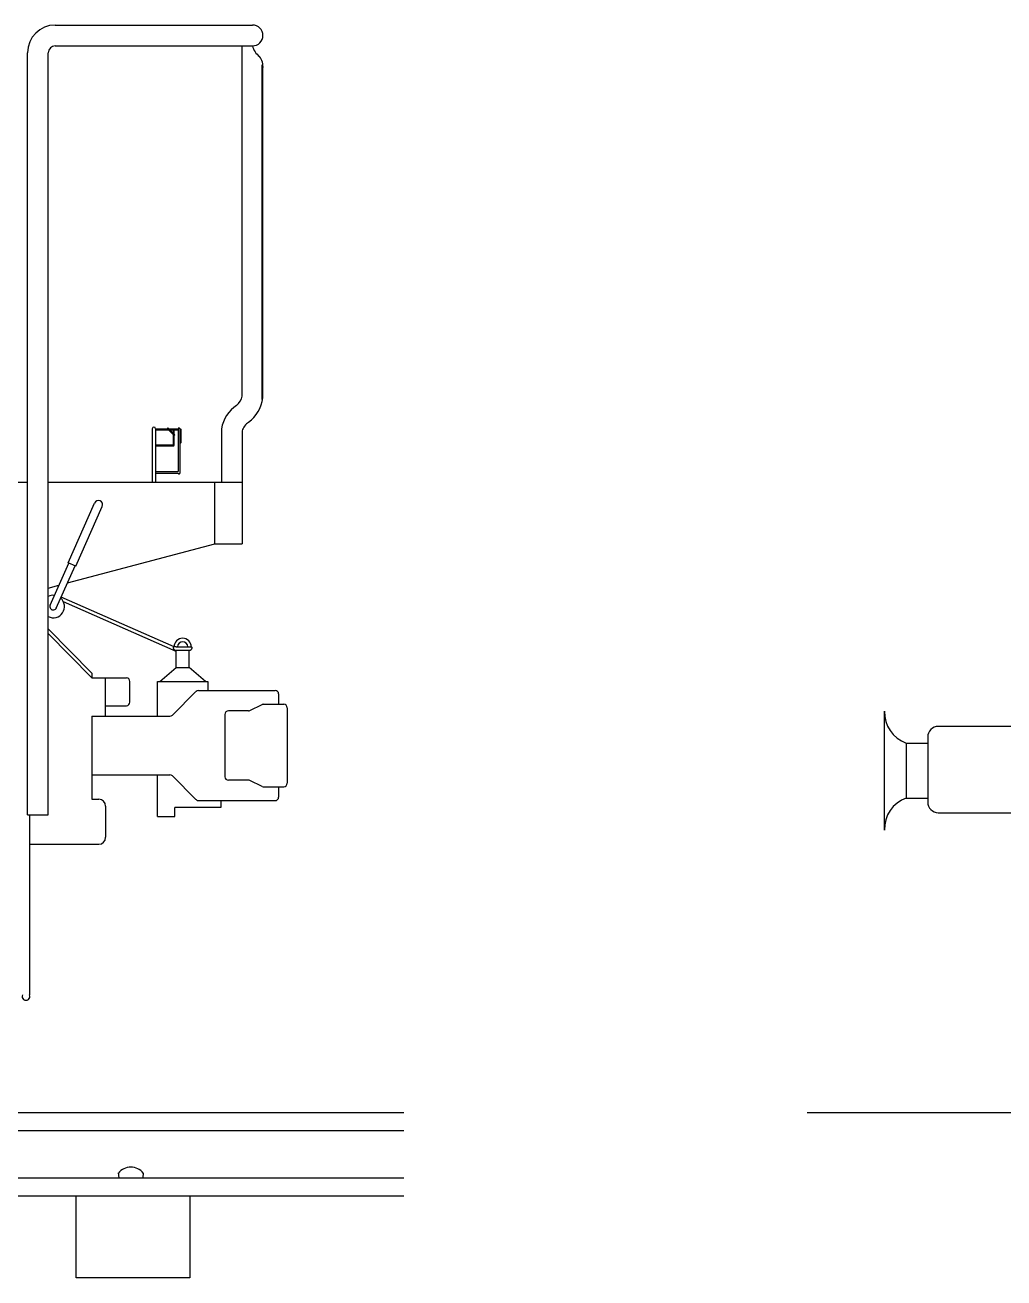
# Model space of a CAD drawing. Extents: x 232357 to 307872, y -9829 to 33775.
# Drawn here: x 294139 to 297085, y 5467 to 9236 of the extents above; entities that cross this region are included whole.
import ezdxf

# ---------------------------------------------------------------- set-up
doc = ezdxf.new("R2010")
doc.units = 0
doc.header["$LTSCALE"] = 750
doc.header["$MEASUREMENT"] = 0
doc.layers.get('0').update_dxf_attribs({"linetype": 'CONTINUOUS'})

msp = doc.modelspace()

# ---------------------------------------------------------------- linework, layer by layer
at = {"color": 0, "lineweight": -2}
for p, q in [((294229.4, 9235.6), (294823.2, 9235.6)), ((294229.4, 9173.1), (294823.2, 9173.1)), ((294791.9, 8119.3), (294791.9, 9173.1)), ((294146.1, 6860.6), (294146.1, 9152.3)), ((294208.6, 6860.6), (294208.6, 9152.3)), ((294852.4, 8109), (294852.4, 9116.1)), ((294854.4, 8114.3), (294854.4, 9116.1)), ((294521.1, 8021.4), (294521.1, 7860.6)), ((294531.5, 8021.4), (294531.5, 7860.6)), ((294531.5, 8021.4), (294567.6, 8021.4)), ((294531.5, 8018.7), (294570.2, 8018.7)), ((294586.8, 8002.3), (294567.6, 8021.3)), ((294588.6, 8004.1), (294569.5, 8023.2)), ((294571.3, 8021.4), (294599.2, 8021.4)), ((294573.9, 8018.7), (294582.9, 8018.7)), ((294584.2, 8017.4), (294584.2, 8008.5)), ((294584.2, 8004.9), (294584.2, 7973.6)), ((294586.8, 8017.4), (294586.8, 8006)), ((294586.8, 8002.3), (294586.8, 7970.9)), ((294588.1, 8018.7), (294599.2, 8018.7)), ((294599.2, 8021.4), (294599.2, 7893.1)), ((294604.4, 8021.4), (294604.4, 7887.9)), ((294604.4, 8021.4), (294606, 8021.4)), ((294607.1, 8020.1), (294607.1, 7979.5)), ((294729.4, 8021.4), (294729.4, 7860.6)), ((294791.9, 8014.8), (294791.9, 7860.6)), ((294582.9, 7972.2), (294531.5, 7972.2)), ((294585.5, 7969.6), (294531.5, 7969.6)), ((294604.4, 7978.2), (294606, 7978.2)), ((294531.5, 7893.1), (294599.2, 7893.1)), ((294531.5, 7887.9), (294599.2, 7887.9)), ((293375.3, 7860.6), (294146.1, 7860.6)), ((294208.6, 7860.6), (294791.9, 7860.6)), ((294709.2, 7675.2), (294709.2, 7860.6)), ((294709.2, 7860.6), (294791.9, 7860.6)), ((294791.9, 7860.6), (294791.9, 7675.2)), ((294267.8, 7618.3), (294347.6, 7797.8)), ((294291.3, 7607.9), (294371, 7787.4)), ((294266, 7557.6), (294709.2, 7675.2)), ((294709.2, 7675.2), (294791.9, 7675.2)), ((294213.9, 7490.6), (294270.2, 7617.3)), ((294291.3, 7607.9), (294267.8, 7618.3)), ((294232.5, 7482.2), (294288.9, 7608.9)), ((294208.6, 7542.3), (294240.7, 7550.8)), ((294587.2, 7365.6), (294247.2, 7515.3)), ((294593.7, 7351.4), (294253.9, 7501)), ((294339.2, 7286.8), (294208.6, 7420.2)), ((294339.2, 7271.9), (294208.6, 7405.3)), ((294593.7, 7365.6), (294587.2, 7365.6)), ((294593.7, 7365.6), (294632.2, 7365.6)), ((294593.7, 7355.2), (294632.2, 7355.2)), ((294593.7, 7303.1), (294593.7, 7355.2)), ((294632.2, 7365.6), (294638.7, 7365.6)), ((294632.2, 7303.1), (294632.2, 7355.2)), ((294339.2, 7286.8), (294339.2, 7271.9)), ((294544, 7261.5), (294593.7, 7303.1)), ((294593.7, 7303.1), (294632.2, 7303.1)), ((294681.9, 7261.5), (294632.2, 7303.1)), ((294339.2, 7271.9), (294443.4, 7271.9)), ((294380.9, 7157.3), (294380.9, 7271.9)), ((294453.8, 7199), (294453.8, 7261.5)), ((294537.2, 7157.3), (294537.2, 7261.5)), ((294537.2, 7261.5), (294688.7, 7261.5)), ((294688.7, 7261.5), (294688.7, 7234.5)), ((294581.9, 7160.3), (294653, 7231.5)), ((294660.4, 7234.5), (294891.3, 7234.5)), ((294901.7, 7224.1), (294901.7, 7192.9)), ((294380.9, 7188.5), (294443.4, 7188.5)), ((294740.1, 7162.5), (294740.1, 6975)), ((294810.7, 7172.9), (294750.5, 7172.9)), ((294815.2, 7173.9), (294852.6, 7191.8)), ((294857.1, 7192.9), (294917.2, 7192.9)), ((294927.6, 7182.4), (294927.6, 6955.1)), ((296724.9, 7104.5), (296724.9, 7172.2)), ((294339.2, 7157.3), (294574.5, 7157.3)), ((294339.2, 7157.3), (294339.2, 6907.3)), ((296724.9, 6882.1), (296724.9, 7104.5)), ((296790.2, 7075.8), (296855, 7075.8)), ((294339.2, 6980.2), (294574.5, 6980.2)), ((294537.2, 6855.2), (294537.2, 6980.2)), ((294581.9, 6977.2), (294653, 6906)), ((294810.7, 6964.6), (294750.5, 6964.6)), ((294852.6, 6945.7), (294815.2, 6963.6)), ((294857.1, 6944.6), (294917.2, 6944.6)), ((294901.7, 6944.6), (294901.7, 6913.4)), ((294339.2, 6907.3), (294360.1, 6907.3)), ((294660.4, 6903), (294891.3, 6903)), ((294727.4, 6903), (294727.4, 6882.7)), ((294146.1, 6860.6), (294208.6, 6860.6)), ((294151.7, 6860.6), (294151.7, 6319)), ((294380.9, 6886.5), (294380.9, 6792.7)), ((294727.4, 6882.7), (294589.2, 6882.7)), ((294589.2, 6855.2), (294589.2, 6882.7)), ((296724.9, 6814.4), (296724.9, 6882.1)), ((294537.2, 6855.2), (294589.2, 6855.2)), ((294151.7, 6771.9), (294360.1, 6771.9)), ((274148.1, 5964.8), (295278.7, 5964.8)), ((296492.6, 5964.8), (301900.8, 5964.8)), ((274148.1, 5910.7), (295278.7, 5910.7)), ((274148.1, 5768.5), (295278.7, 5768.5)), ((294419.2, 5783.1), (294420.5, 5768.5)), ((294494.5, 5783.1), (294493.3, 5768.5)), ((274148.1, 5714.5), (295278.7, 5714.5))]:
    msp.add_line(p, q, dxfattribs=at)
for points in [[(294599.2, 7887.9, 0.106422), (294599.4, 7887, 0.10143), (294600, 7886.2, 0.095087), (294600.8, 7885.7, 0.09104), (294601.8, 7885.5, 0.09104), (294602.8, 7885.7, 0.095087), (294603.7, 7886.2, 0.10143), (294604.3, 7887, 0.106422), (294604.4, 7887.9, 0.106422)], [(297274.9, 7126.1), (296886.9, 7126.1, 0.414214), (296855, 7094.2), (296855, 6898.4, 0.414214), (296886.9, 6866.5), (297274.9, 6866.5), (297274.9, 7126.1)]]:
    msp.add_lwpolyline(points, format="xyb", dxfattribs=at)
for points in [[(296790.2, 7075.8), (296790.2, 6910.8)], [(296790.2, 6910.8), (296855, 6910.8)]]:
    msp.add_lwpolyline(points, dxfattribs=at)
msp.add_lwpolyline([(294292.3, 5714.5), (294634, 5714.5), (294634, 5467.5), (294292.3, 5467.5)], close=True, dxfattribs=at)
for centre, radius, start, end in [((294229.4, 9152.3), 83.3, 90, 180), ((294823.2, 9204.4), 31.3, 270, 90), ((294229.4, 9152.3), 20.8, 90, 180), ((294875.3, 9184.7), 53.4, 192.4797, 234.3347), ((294804.4, 9110.4), 50.4, 353.4934, 37.8066), ((294745.6, 8128.8), 47.3, 308.6255, 348.4385), ((294745.6, 8128.8), 109.8, 306.7554, 352.4195), ((294834.9, 8003.1), 107, 123.9518, 170.1766), ((294526.3, 8021.4), 5.21, 0, 180), ((294834.9, 8003.1), 44.5, 122.0001, 164.7449), ((294568.5, 8022.2), 1.3, 45.1479, 225.1479), ((294582.9, 8017.4), 1.3, 0, 90), ((294588.1, 8017.4), 1.3, 90, 180), ((294587.7, 8003.2), 1.3, 225.1479, 45.1479), ((294601.8, 8021.4), 2.6, 0, 180), ((294605.8, 8020.1), 1.23, 356.2597, 83.142), ((294582.9, 7973.6), 1.3, 270, 0), ((294585.5, 7970.9), 1.3, 270, 0), ((294605.8, 7979.4), 1.23, 276.858, 3.7403), ((294359.3, 7792.6), 12.8, 336.0383, 156.0383), ((294223.4, 7486.8), 33.7, 83.7174, 116.0458), ((294223.4, 7486.8), 33.7, 243.9542, 48.4263), ((294223.4, 7486.8), 10.2, 153.577, 342.4227), ((294612.9, 7365.6), 25.7, 0, 180), ((294587.2, 7363), 2.6, 90, 181.4467), ((294592.6, 7363.2), 8.02, 181.4467, 277.6249), ((294612.9, 7365.6), 15.3, 0, 180), ((294633.3, 7363.2), 8.02, 262.3751, 358.5533), ((294638.7, 7363), 2.6, 358.5533, 90), ((294443.4, 7261.5), 10.4, 0, 90), ((294443.4, 7199), 10.4, 270, 0), ((294660.4, 7224.1), 10.4, 90, 135), ((294891.3, 7224.1), 10.4, 0, 90), ((294574.5, 7167.7), 10.4, 270, 315), ((294750.5, 7162.5), 10.4, 90, 180), ((294810.7, 7183.3), 10.4, 270, 295.5736), ((294857.1, 7182.4), 10.4, 90, 115.5736), ((294917.2, 7182.4), 10.4, 0, 90), ((296824.9, 7169.6), 100.1, 178.5398, 249.7065), ((294574.5, 6969.8), 10.4, 45, 90), ((294750.5, 6975), 10.4, 180, 270), ((294810.7, 6954.2), 10.4, 64.4264, 90), ((294857.1, 6955.1), 10.4, 244.4264, 270), ((294917.2, 6955.1), 10.4, 270, 0), ((294360.1, 6886.5), 20.8, 0, 90), ((294660.4, 6913.4), 10.4, 225, 270), ((294891.3, 6913.4), 10.4, 270, 0), ((296824.9, 6817), 100.1, 110.2935, 181.4602), ((294360.1, 6792.7), 20.8, 270, 0), ((294141.3, 6314), 11.5, 154.5436, 25.4564), ((294456.9, 5751.3), 49.2, 40.1431, 139.8569)]:
    msp.add_arc(centre, radius, start, end, dxfattribs=at)

doc.saveas('drawing.dxf')
